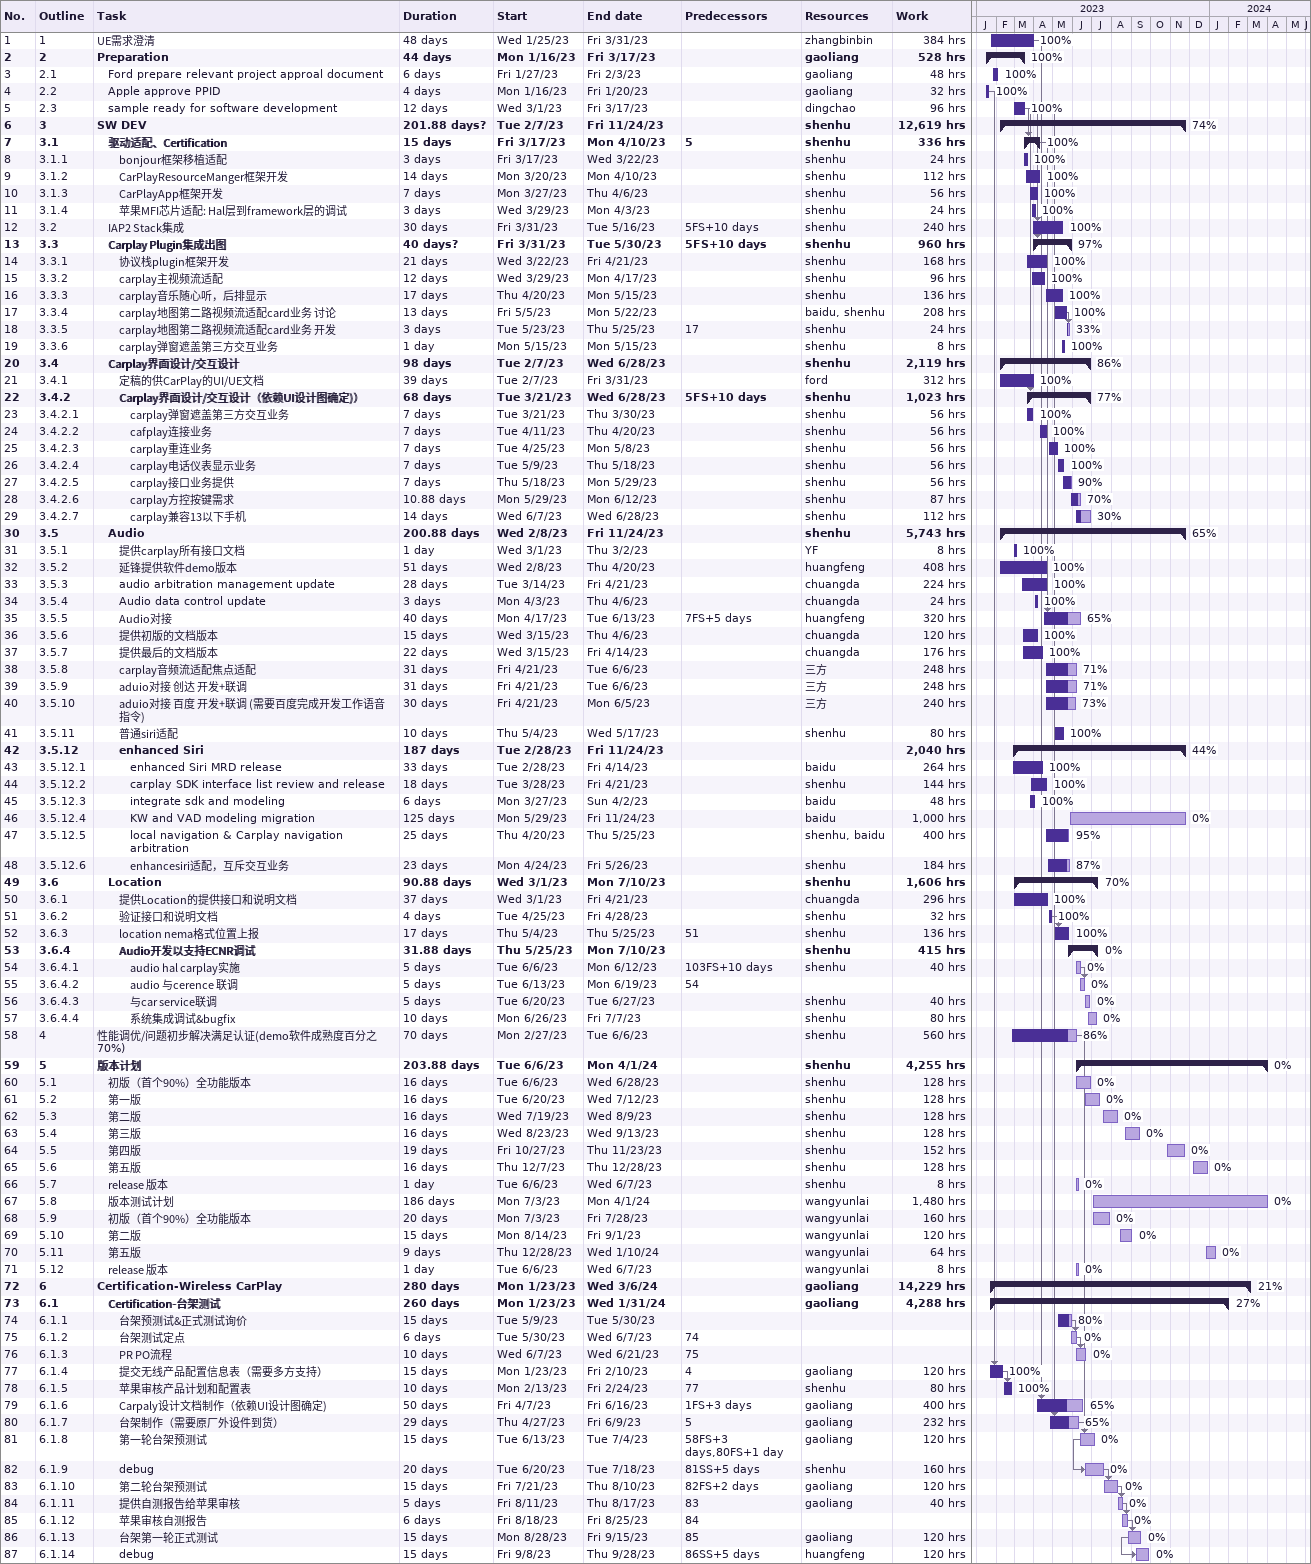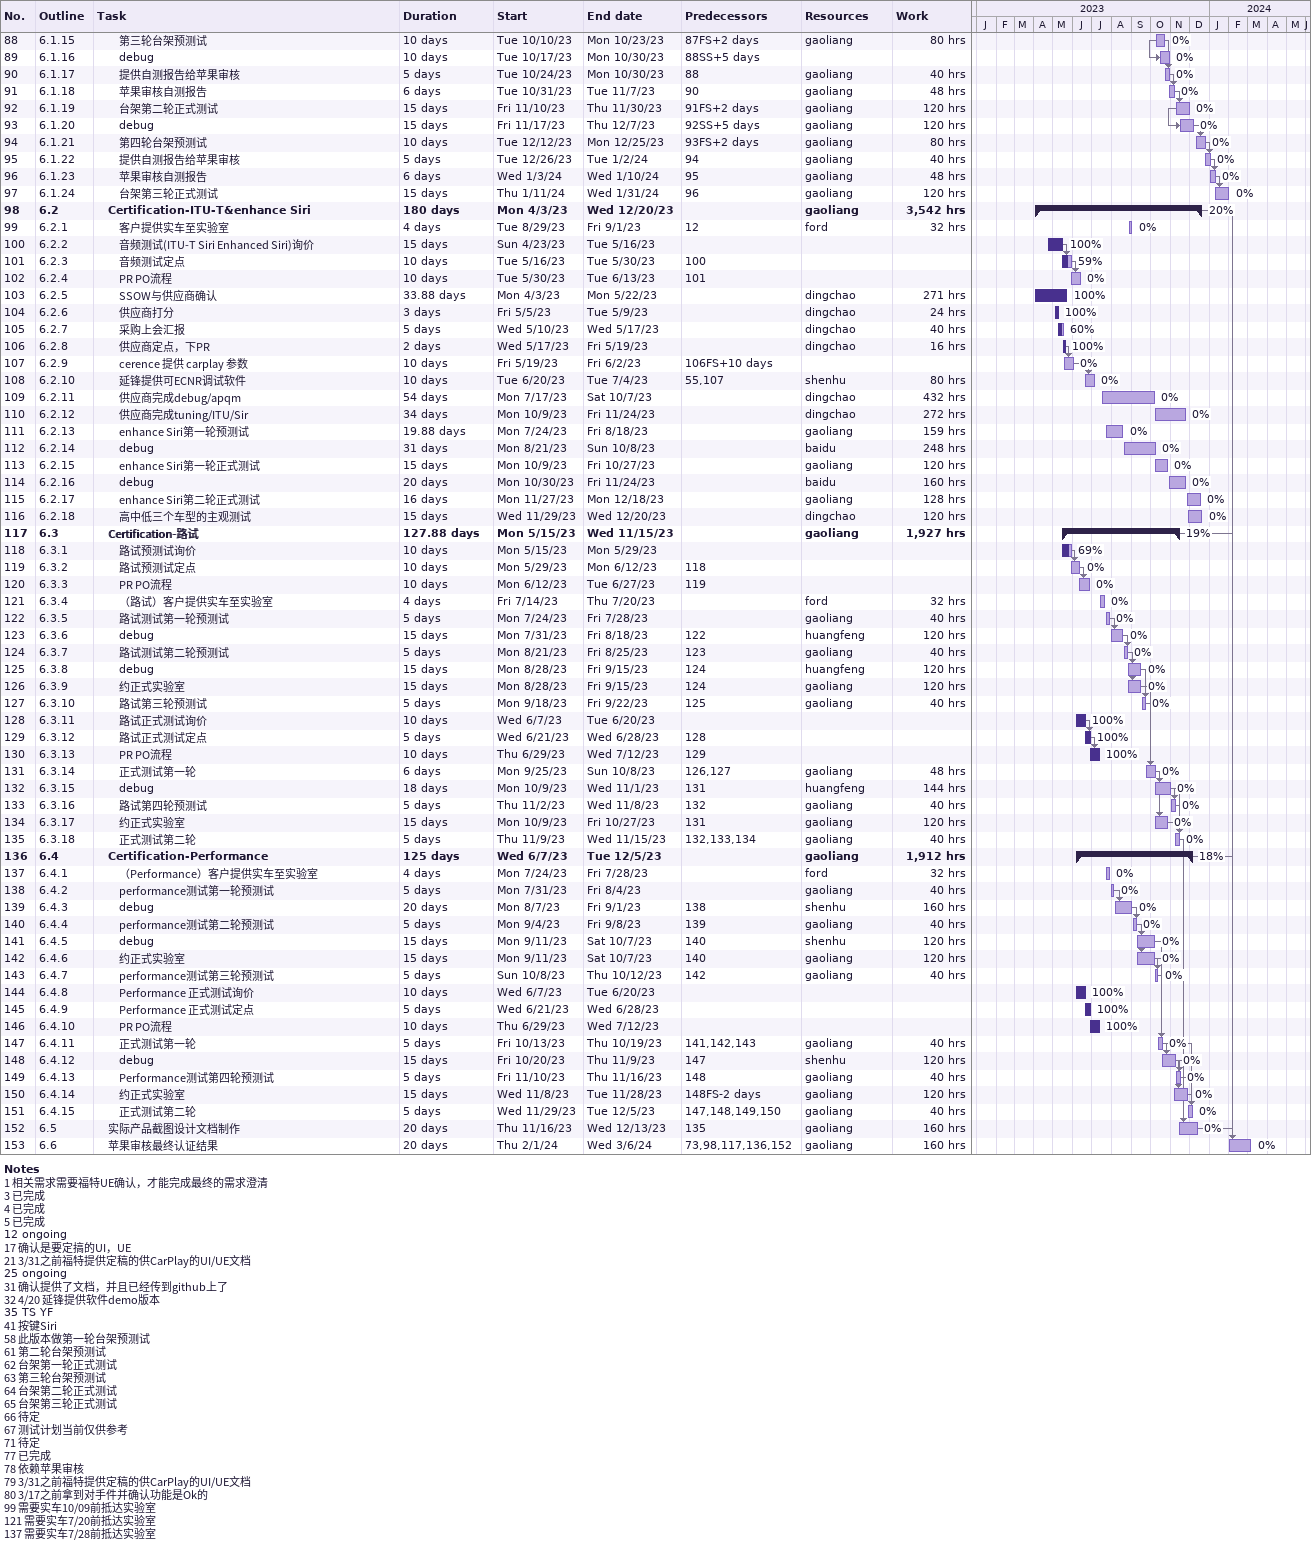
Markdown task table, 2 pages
| ID | WBS | Task | Duration | Start | Finish | Predecessors | Resources | % complete | Work (h) |
|---|---|---|---|---|---|---|---|---|---|
| 1 | 1 | UE需求澄清 | 48d | 2023-01-25 | 2023-03-31 |  | zhangbinbin | 100 | 384 |
| 2 | 2 | **Preparation** | 44d | 2023-01-16 | 2023-03-17 |  | gaoliang | 100 | 528 |
| 3 | 2.1 | Ford prepare relevant project approal document | 6d | 2023-01-27 | 2023-02-03 |  | gaoliang | 100 | 48 |
| 4 | 2.2 | Apple approve PPID | 4d | 2023-01-16 | 2023-01-20 |  | gaoliang | 100 | 32 |
| 5 | 2.3 | sample ready for software development | 12d | 2023-03-01 | 2023-03-17 |  | dingchao | 100 | 96 |
| 6 | 3 | **SW DEV** | 201.88d? | 2023-02-07 | 2023-11-24 |  | shenhu | 74 | 12619 |
| 7 | 3.1 | **驱动适配、Certification** | 15d | 2023-03-17 | 2023-04-10 | 5 | shenhu | 100 | 336 |
| 8 | 3.1.1 | bonjour框架移植适配 | 3d | 2023-03-17 | 2023-03-22 |  | shenhu | 100 | 24 |
| 9 | 3.1.2 | CarPlayResourceManger框架开发 | 14d | 2023-03-20 | 2023-04-10 |  | shenhu | 100 | 112 |
| 10 | 3.1.3 | CarPlayApp框架开发 | 7d | 2023-03-27 | 2023-04-06 |  | shenhu | 100 | 56 |
| 11 | 3.1.4 | 苹果MFI芯片适配: Hal层到framework层的调试 | 3d | 2023-03-29 | 2023-04-03 |  | shenhu | 100 | 24 |
| 12 | 3.2 | IAP2 Stack集成 | 30d | 2023-03-31 | 2023-05-16 | 5FS+10d | shenhu | 100 | 240 |
| 13 | 3.3 | **Carplay Plugin集成出图** | 40d? | 2023-03-31 | 2023-05-30 | 5FS+10d | shenhu | 97 | 960 |
| 14 | 3.3.1 | 协议栈plugin框架开发 | 21d | 2023-03-22 | 2023-04-21 |  | shenhu | 100 | 168 |
| 15 | 3.3.2 | carplay主视频流适配 | 12d | 2023-03-29 | 2023-04-17 |  | shenhu | 100 | 96 |
| 16 | 3.3.3 | carplay音乐随心听，后排显示 | 17d | 2023-04-20 | 2023-05-15 |  | shenhu | 100 | 136 |
| 17 | 3.3.4 | carplay地图第二路视频流适配card业务 讨论 | 13d | 2023-05-05 | 2023-05-22 |  | baidu, shenhu | 100 | 208 |
| 18 | 3.3.5 | carplay地图第二路视频流适配card业务 开发 | 3d | 2023-05-23 | 2023-05-25 | 17 | shenhu | 33 | 24 |
| 19 | 3.3.6 | carplay弹窗遮盖第三方交互业务 | 1d | 2023-05-15 | 2023-05-15 |  | shenhu | 100 | 8 |
| 20 | 3.4 | **Carplay界面设计/交互设计** | 98d | 2023-02-07 | 2023-06-28 |  | shenhu | 86 | 2119 |
| 21 | 3.4.1 | 定稿的供CarPlay的UI/UE文档 | 39d | 2023-02-07 | 2023-03-31 |  | ford | 100 | 312 |
| 22 | 3.4.2 | **Carplay界面设计/交互设计（依赖UI设计图确定)）** | 68d | 2023-03-21 | 2023-06-28 | 5FS+10d | shenhu | 77 | 1023 |
| 23 | 3.4.2.1 | carplay弹窗遮盖第三方交互业务 | 7d | 2023-03-21 | 2023-03-30 |  | shenhu | 100 | 56 |
| 24 | 3.4.2.2 | cafplay连接业务 | 7d | 2023-04-11 | 2023-04-20 |  | shenhu | 100 | 56 |
| 25 | 3.4.2.3 | carplay重连业务 | 7d | 2023-04-25 | 2023-05-08 |  | shenhu | 100 | 56 |
| 26 | 3.4.2.4 | carplay电话仪表显示业务 | 7d | 2023-05-09 | 2023-05-18 |  | shenhu | 100 | 56 |
| 27 | 3.4.2.5 | carplay接口业务提供 | 7d | 2023-05-18 | 2023-05-29 |  | shenhu | 90 | 56 |
| 28 | 3.4.2.6 | carplay方控按键需求 | 10.88d | 2023-05-29 | 2023-06-12 |  | shenhu | 70 | 87 |
| 29 | 3.4.2.7 | carplay兼容13以下手机 | 14d | 2023-06-07 | 2023-06-28 |  | shenhu | 30 | 112 |
| 30 | 3.5 | **Audio** | 200.88d | 2023-02-08 | 2023-11-24 |  | shenhu | 65 | 5743 |
| 31 | 3.5.1 | 提供carplay所有接口文档 | 1d | 2023-03-01 | 2023-03-02 |  | YF | 100 | 8 |
| 32 | 3.5.2 | 延锋提供软件demo版本 | 51d | 2023-02-08 | 2023-04-20 |  | huangfeng | 100 | 408 |
| 33 | 3.5.3 | audio arbitration management update | 28d | 2023-03-14 | 2023-04-21 |  | chuangda | 100 | 224 |
| 34 | 3.5.4 | Audio data control update | 3d | 2023-04-03 | 2023-04-06 |  | chuangda | 100 | 24 |
| 35 | 3.5.5 | Audio对接 | 40d | 2023-04-17 | 2023-06-13 | 7FS+5d | huangfeng | 65 | 320 |
| 36 | 3.5.6 | 提供初版的文档版本 | 15d | 2023-03-15 | 2023-04-06 |  | chuangda | 100 | 120 |
| 37 | 3.5.7 | 提供最后的文档版本 | 22d | 2023-03-15 | 2023-04-14 |  | chuangda | 100 | 176 |
| 38 | 3.5.8 | carplay音频流适配焦点适配 | 31d | 2023-04-21 | 2023-06-06 |  | 三方 | 71 | 248 |
| 39 | 3.5.9 | aduio对接 创达 开发+联调 | 31d | 2023-04-21 | 2023-06-06 |  | 三方 | 71 | 248 |
| 40 | 3.5.10 | aduio对接 百度 开发+联调 (需要百度完成开发工作语音指令) | 30d | 2023-04-21 | 2023-06-05 |  | 三方 | 73 | 240 |
| 41 | 3.5.11 | 普通siri适配 | 10d | 2023-05-04 | 2023-05-17 |  | shenhu | 100 | 80 |
| 42 | 3.5.12 | **enhanced Siri** | 187d | 2023-02-28 | 2023-11-24 |  |  | 44 | 2040 |
| 43 | 3.5.12.1 | enhanced Siri MRD release | 33d | 2023-02-28 | 2023-04-14 |  | baidu | 100 | 264 |
| 44 | 3.5.12.2 | carplay SDK interface list review and release | 18d | 2023-03-28 | 2023-04-21 |  | shenhu | 100 | 144 |
| 45 | 3.5.12.3 | integrate sdk and modeling | 6d | 2023-03-27 | 2023-04-02 |  | baidu | 100 | 48 |
| 46 | 3.5.12.4 | KW and VAD modeling migration | 125d | 2023-05-29 | 2023-11-24 |  | baidu | 0 | 1000 |
| 47 | 3.5.12.5 | local navigation & Carplay navigation arbitration | 25d | 2023-04-20 | 2023-05-25 |  | shenhu, baidu | 95 | 400 |
| 48 | 3.5.12.6 | enhancesiri适配，互斥交互业务 | 23d | 2023-04-24 | 2023-05-26 |  | shenhu | 87 | 184 |
| 49 | 3.6 | **Location** | 90.88d | 2023-03-01 | 2023-07-10 |  | shenhu | 70 | 1606 |
| 50 | 3.6.1 | 提供Location的提供接口和说明文档 | 37d | 2023-03-01 | 2023-04-21 |  | chuangda | 100 | 296 |
| 51 | 3.6.2 | 验证接口和说明文档 | 4d | 2023-04-25 | 2023-04-28 |  | shenhu | 100 | 32 |
| 52 | 3.6.3 | location nema格式位置上报 | 17d | 2023-05-04 | 2023-05-25 | 51 | shenhu | 100 | 136 |
| 53 | 3.6.4 | **Audio开发以支持ECNR调试** | 31.88d | 2023-05-25 | 2023-07-10 |  | shenhu | 0 | 415 |
| 54 | 3.6.4.1 | audio hal carplay实施 | 5d | 2023-06-06 | 2023-06-12 | 103FS+10d | shenhu | 0 | 40 |
| 55 | 3.6.4.2 | audio 与cerence 联调 | 5d | 2023-06-13 | 2023-06-19 | 54 |  | 0 |  |
| 56 | 3.6.4.3 | 与car service联调 | 5d | 2023-06-20 | 2023-06-27 |  | shenhu | 0 | 40 |
| 57 | 3.6.4.4 | 系统集成调试&bugfix | 10d | 2023-06-26 | 2023-07-07 |  | shenhu | 0 | 80 |
| 58 | 4 | 性能调优/问题初步解决满足认证(demo软件成熟度百分之70%) | 70d | 2023-02-27 | 2023-06-06 |  | shenhu | 86 | 560 |
| 59 | 5 | **版本计划** | 203.88d | 2023-06-06 | 2024-04-01 |  | shenhu | 0 | 4255 |
| 60 | 5.1 | 初版（首个90%）全功能版本 | 16d | 2023-06-06 | 2023-06-28 |  | shenhu | 0 | 128 |
| 61 | 5.2 | 第一版 | 16d | 2023-06-20 | 2023-07-12 |  | shenhu | 0 | 128 |
| 62 | 5.3 | 第二版 | 16d | 2023-07-19 | 2023-08-09 |  | shenhu | 0 | 128 |
| 63 | 5.4 | 第三版 | 16d | 2023-08-23 | 2023-09-13 |  | shenhu | 0 | 128 |
| 64 | 5.5 | 第四版 | 19d | 2023-10-27 | 2023-11-23 |  | shenhu | 0 | 152 |
| 65 | 5.6 | 第五版 | 16d | 2023-12-07 | 2023-12-28 |  | shenhu | 0 | 128 |
| 66 | 5.7 | release 版本 | 1d | 2023-06-06 | 2023-06-07 |  | shenhu | 0 | 8 |
| 67 | 5.8 | 版本测试计划 | 186d | 2023-07-03 | 2024-04-01 |  | wangyunlai | 0 | 1480 |
| 68 | 5.9 | 初版（首个90%）全功能版本 | 20d | 2023-07-03 | 2023-07-28 |  | wangyunlai | 0 | 160 |
| 69 | 5.10 | 第二版 | 15d | 2023-08-14 | 2023-09-01 |  | wangyunlai | 0 | 120 |
| 70 | 5.11 | 第五版 | 9d | 2023-12-28 | 2024-01-10 |  | wangyunlai | 0 | 64 |
| 71 | 5.12 | release 版本 | 1d | 2023-06-06 | 2023-06-07 |  | wangyunlai | 0 | 8 |
| 72 | 6 | **Certification-Wireless CarPlay** | 280d | 2023-01-23 | 2024-03-06 |  | gaoliang | 21 | 14229 |
| 73 | 6.1 | **Certification-台架测试** | 260d | 2023-01-23 | 2024-01-31 |  | gaoliang | 27 | 4288 |
| 74 | 6.1.1 | 台架预测试&正式测试询价 | 15d | 2023-05-09 | 2023-05-30 |  |  | 80 |  |
| 75 | 6.1.2 | 台架测试定点 | 6d | 2023-05-30 | 2023-06-07 | 74 |  | 0 |  |
| 76 | 6.1.3 | PR PO流程 | 10d | 2023-06-07 | 2023-06-21 | 75 |  | 0 |  |
| 77 | 6.1.4 | 提交无线产品配置信息表（需要多方支持） | 15d | 2023-01-23 | 2023-02-10 | 4 | gaoliang | 100 | 120 |
| 78 | 6.1.5 | 苹果审核产品计划和配置表 | 10d | 2023-02-13 | 2023-02-24 | 77 | shenhu | 100 | 80 |
| 79 | 6.1.6 | Carpaly设计文档制作（依赖UI设计图确定) | 50d | 2023-04-07 | 2023-06-16 | 1FS+3d | gaoliang | 65 | 400 |
| 80 | 6.1.7 | 台架制作（需要原厂外设件到货） | 29d | 2023-04-27 | 2023-06-09 | 5 | gaoliang | 65 | 232 |
| 81 | 6.1.8 | 第一轮台架预测试 | 15d | 2023-06-13 | 2023-07-04 | 58FS+3d, 80FS+1d | gaoliang | 0 | 120 |
| 82 | 6.1.9 | debug | 20d | 2023-06-20 | 2023-07-18 | 81SS+5d | shenhu | 0 | 160 |
| 83 | 6.1.10 | 第二轮台架预测试 | 15d | 2023-07-21 | 2023-08-10 | 82FS+2d | gaoliang | 0 | 120 |
| 84 | 6.1.11 | 提供自测报告给苹果审核 | 5d | 2023-08-11 | 2023-08-17 | 83 | gaoliang | 0 | 40 |
| 85 | 6.1.12 | 苹果审核自测报告 | 6d | 2023-08-18 | 2023-08-25 | 84 |  | 0 |  |
| 86 | 6.1.13 | 台架第一轮正式测试 | 15d | 2023-08-28 | 2023-09-15 | 85 | gaoliang | 0 | 120 |
| 87 | 6.1.14 | debug | 15d | 2023-09-08 | 2023-09-28 | 86SS+5d | huangfeng | 0 | 120 |
| 88 | 6.1.15 | 第三轮台架预测试 | 10d | 2023-10-10 | 2023-10-23 | 87FS+2d | gaoliang | 0 | 80 |
| 89 | 6.1.16 | debug | 10d | 2023-10-17 | 2023-10-30 | 88SS+5d |  | 0 |  |
| 90 | 6.1.17 | 提供自测报告给苹果审核 | 5d | 2023-10-24 | 2023-10-30 | 88 | gaoliang | 0 | 40 |
| 91 | 6.1.18 | 苹果审核自测报告 | 6d | 2023-10-31 | 2023-11-07 | 90 | gaoliang | 0 | 48 |
| 92 | 6.1.19 | 台架第二轮正式测试 | 15d | 2023-11-10 | 2023-11-30 | 91FS+2d | gaoliang | 0 | 120 |
| 93 | 6.1.20 | debug | 15d | 2023-11-17 | 2023-12-07 | 92SS+5d | gaoliang | 0 | 120 |
| 94 | 6.1.21 | 第四轮台架预测试 | 10d | 2023-12-12 | 2023-12-25 | 93FS+2d | gaoliang | 0 | 80 |
| 95 | 6.1.22 | 提供自测报告给苹果审核 | 5d | 2023-12-26 | 2024-01-02 | 94 | gaoliang | 0 | 40 |
| 96 | 6.1.23 | 苹果审核自测报告 | 6d | 2024-01-03 | 2024-01-10 | 95 | gaoliang | 0 | 48 |
| 97 | 6.1.24 | 台架第三轮正式测试 | 15d | 2024-01-11 | 2024-01-31 | 96 | gaoliang | 0 | 120 |
| 98 | 6.2 | **Certification-ITU-T&enhance Siri** | 180d | 2023-04-03 | 2023-12-20 |  | gaoliang | 20 | 3542 |
| 99 | 6.2.1 | 客户提供实车至实验室 | 4d | 2023-08-29 | 2023-09-01 | 12 | ford | 0 | 32 |
| 100 | 6.2.2 | 音频测试(ITU-T Siri Enhanced Siri)询价 | 15d | 2023-04-23 | 2023-05-16 |  |  | 100 |  |
| 101 | 6.2.3 | 音频测试定点 | 10d | 2023-05-16 | 2023-05-30 | 100 |  | 59 |  |
| 102 | 6.2.4 | PR PO流程 | 10d | 2023-05-30 | 2023-06-13 | 101 |  | 0 |  |
| 103 | 6.2.5 | SSOW与供应商确认 | 33.88d | 2023-04-03 | 2023-05-22 |  | dingchao | 100 | 271 |
| 104 | 6.2.6 | 供应商打分 | 3d | 2023-05-05 | 2023-05-09 |  | dingchao | 100 | 24 |
| 105 | 6.2.7 | 采购上会汇报 | 5d | 2023-05-10 | 2023-05-17 |  | dingchao | 60 | 40 |
| 106 | 6.2.8 | 供应商定点，下PR | 2d | 2023-05-17 | 2023-05-19 |  | dingchao | 100 | 16 |
| 107 | 6.2.9 | cerence 提供 carplay 参数 | 10d | 2023-05-19 | 2023-06-02 | 106FS+10d |  | 0 |  |
| 108 | 6.2.10 | 延锋提供可ECNR调试软件 | 10d | 2023-06-20 | 2023-07-04 | 55, 107 | shenhu | 0 | 80 |
| 109 | 6.2.11 | 供应商完成debug/apqm | 54d | 2023-07-17 | 2023-10-07 |  | dingchao | 0 | 432 |
| 110 | 6.2.12 | 供应商完成tuning/ITU/Sir | 34d | 2023-10-09 | 2023-11-24 |  | dingchao | 0 | 272 |
| 111 | 6.2.13 | enhance Siri第一轮预测试 | 19.88d | 2023-07-24 | 2023-08-18 |  | gaoliang | 0 | 159 |
| 112 | 6.2.14 | debug | 31d | 2023-08-21 | 2023-10-08 |  | baidu | 0 | 248 |
| 113 | 6.2.15 | enhance Siri第一轮正式测试 | 15d | 2023-10-09 | 2023-10-27 |  | gaoliang | 0 | 120 |
| 114 | 6.2.16 | debug | 20d | 2023-10-30 | 2023-11-24 |  | baidu | 0 | 160 |
| 115 | 6.2.17 | enhance Siri第二轮正式测试 | 16d | 2023-11-27 | 2023-12-18 |  | gaoliang | 0 | 128 |
| 116 | 6.2.18 | 高中低三个车型的主观测试 | 15d | 2023-11-29 | 2023-12-20 |  | dingchao | 0 | 120 |
| 117 | 6.3 | **Certification-路试** | 127.88d | 2023-05-15 | 2023-11-15 |  | gaoliang | 19 | 1927 |
| 118 | 6.3.1 | 路试预测试询价 | 10d | 2023-05-15 | 2023-05-29 |  |  | 69 |  |
| 119 | 6.3.2 | 路试预测试定点 | 10d | 2023-05-29 | 2023-06-12 | 118 |  | 0 |  |
| 120 | 6.3.3 | PR PO流程 | 10d | 2023-06-12 | 2023-06-27 | 119 |  | 0 |  |
| 121 | 6.3.4 | （路试）客户提供实车至实验室 | 4d | 2023-07-14 | 2023-07-20 |  | ford | 0 | 32 |
| 122 | 6.3.5 | 路试测试第一轮预测试 | 5d | 2023-07-24 | 2023-07-28 |  | gaoliang | 0 | 40 |
| 123 | 6.3.6 | debug | 15d | 2023-07-31 | 2023-08-18 | 122 | huangfeng | 0 | 120 |
| 124 | 6.3.7 | 路试测试第二轮预测试 | 5d | 2023-08-21 | 2023-08-25 | 123 | gaoliang | 0 | 40 |
| 125 | 6.3.8 | debug | 15d | 2023-08-28 | 2023-09-15 | 124 | huangfeng | 0 | 120 |
| 126 | 6.3.9 | 约正式实验室 | 15d | 2023-08-28 | 2023-09-15 | 124 | gaoliang | 0 | 120 |
| 127 | 6.3.10 | 路试第三轮预测试 | 5d | 2023-09-18 | 2023-09-22 | 125 | gaoliang | 0 | 40 |
| 128 | 6.3.11 | 路试正式测试询价 | 10d | 2023-06-07 | 2023-06-20 |  |  | 100 |  |
| 129 | 6.3.12 | 路试正式测试定点 | 5d | 2023-06-21 | 2023-06-28 | 128 |  | 100 |  |
| 130 | 6.3.13 | PR PO流程 | 10d | 2023-06-29 | 2023-07-12 | 129 |  | 100 |  |
| 131 | 6.3.14 | 正式测试第一轮 | 6d | 2023-09-25 | 2023-10-08 | 126, 127 | gaoliang | 0 | 48 |
| 132 | 6.3.15 | debug | 18d | 2023-10-09 | 2023-11-01 | 131 | huangfeng | 0 | 144 |
| 133 | 6.3.16 | 路试第四轮预测试 | 5d | 2023-11-02 | 2023-11-08 | 132 | gaoliang | 0 | 40 |
| 134 | 6.3.17 | 约正式实验室 | 15d | 2023-10-09 | 2023-10-27 | 131 | gaoliang | 0 | 120 |
| 135 | 6.3.18 | 正式测试第二轮 | 5d | 2023-11-09 | 2023-11-15 | 132, 133, 134 | gaoliang | 0 | 40 |
| 136 | 6.4 | **Certification-Performance** | 125d | 2023-06-07 | 2023-12-05 |  | gaoliang | 18 | 1912 |
| 137 | 6.4.1 | （Performance）客户提供实车至实验室 | 4d | 2023-07-24 | 2023-07-28 |  | ford | 0 | 32 |
| 138 | 6.4.2 | performance测试第一轮预测试 | 5d | 2023-07-31 | 2023-08-04 |  | gaoliang | 0 | 40 |
| 139 | 6.4.3 | debug | 20d | 2023-08-07 | 2023-09-01 | 138 | shenhu | 0 | 160 |
| 140 | 6.4.4 | performance测试第二轮预测试 | 5d | 2023-09-04 | 2023-09-08 | 139 | gaoliang | 0 | 40 |
| 141 | 6.4.5 | debug | 15d | 2023-09-11 | 2023-10-07 | 140 | shenhu | 0 | 120 |
| 142 | 6.4.6 | 约正式实验室 | 15d | 2023-09-11 | 2023-10-07 | 140 | gaoliang | 0 | 120 |
| 143 | 6.4.7 | performance测试第三轮预测试 | 5d | 2023-10-08 | 2023-10-12 | 142 | gaoliang | 0 | 40 |
| 144 | 6.4.8 | Performance 正式测试询价 | 10d | 2023-06-07 | 2023-06-20 |  |  | 100 |  |
| 145 | 6.4.9 | Performance 正式测试定点 | 5d | 2023-06-21 | 2023-06-28 |  |  | 100 |  |
| 146 | 6.4.10 | PR PO流程 | 10d | 2023-06-29 | 2023-07-12 |  |  | 100 |  |
| 147 | 6.4.11 | 正式测试第一轮 | 5d | 2023-10-13 | 2023-10-19 | 141, 142, 143 | gaoliang | 0 | 40 |
| 148 | 6.4.12 | debug | 15d | 2023-10-20 | 2023-11-09 | 147 | shenhu | 0 | 120 |
| 149 | 6.4.13 | Performance测试第四轮预测试 | 5d | 2023-11-10 | 2023-11-16 | 148 | gaoliang | 0 | 40 |
| 150 | 6.4.14 | 约正式实验室 | 15d | 2023-11-08 | 2023-11-28 | 148FS-2d | gaoliang | 0 | 120 |
| 151 | 6.4.15 | 正式测试第二轮 | 5d | 2023-11-29 | 2023-12-05 | 147, 148, 149, 150 | gaoliang | 0 | 40 |
| 152 | 6.5 | 实际产品截图设计文档制作 | 20d | 2023-11-16 | 2023-12-13 | 135 | gaoliang | 0 | 160 |
| 153 | 6.6 | 苹果审核最终认证结果 | 20d | 2024-02-01 | 2024-03-06 | 73, 98, 117, 136, 152 | gaoliang | 0 | 160 |

Notes
- 1: 相关需求需要福特UE确认，才能完成最终的需求澄清
- 3: 已完成
- 4: 已完成
- 5: 已完成
- 12: ongoing
- 17: 确认是要定搞的UI，UE
- 21: 3/31之前福特提供定稿的供CarPlay的UI/UE文档
- 25: ongoing
- 31: 确认提供了文档，并且已经传到github上了
- 32: 4/20 延锋提供软件demo版本
- 35: TS YF
- 41: 按键Siri
- 58: 此版本做第一轮台架预测试
- 61: 第二轮台架预测试
- 62: 台架第一轮正式测试
- 63: 第三轮台架预测试
- 64: 台架第二轮正式测试
- 65: 台架第三轮正式测试
- 66: 待定
- 67: 测试计划当前仅供参考
- 71: 待定
- 77: 已完成
- 78: 依赖苹果审核
- 79: 3/31之前福特提供定稿的供CarPlay的UI/UE文档
- 80: 3/17之前拿到对手件并确认功能是Ok的
- 99: 需要实车10/09前抵达实验室
- 121: 需要实车7/20前抵达实验室
- 137: 需要实车7/28前抵达实验室
